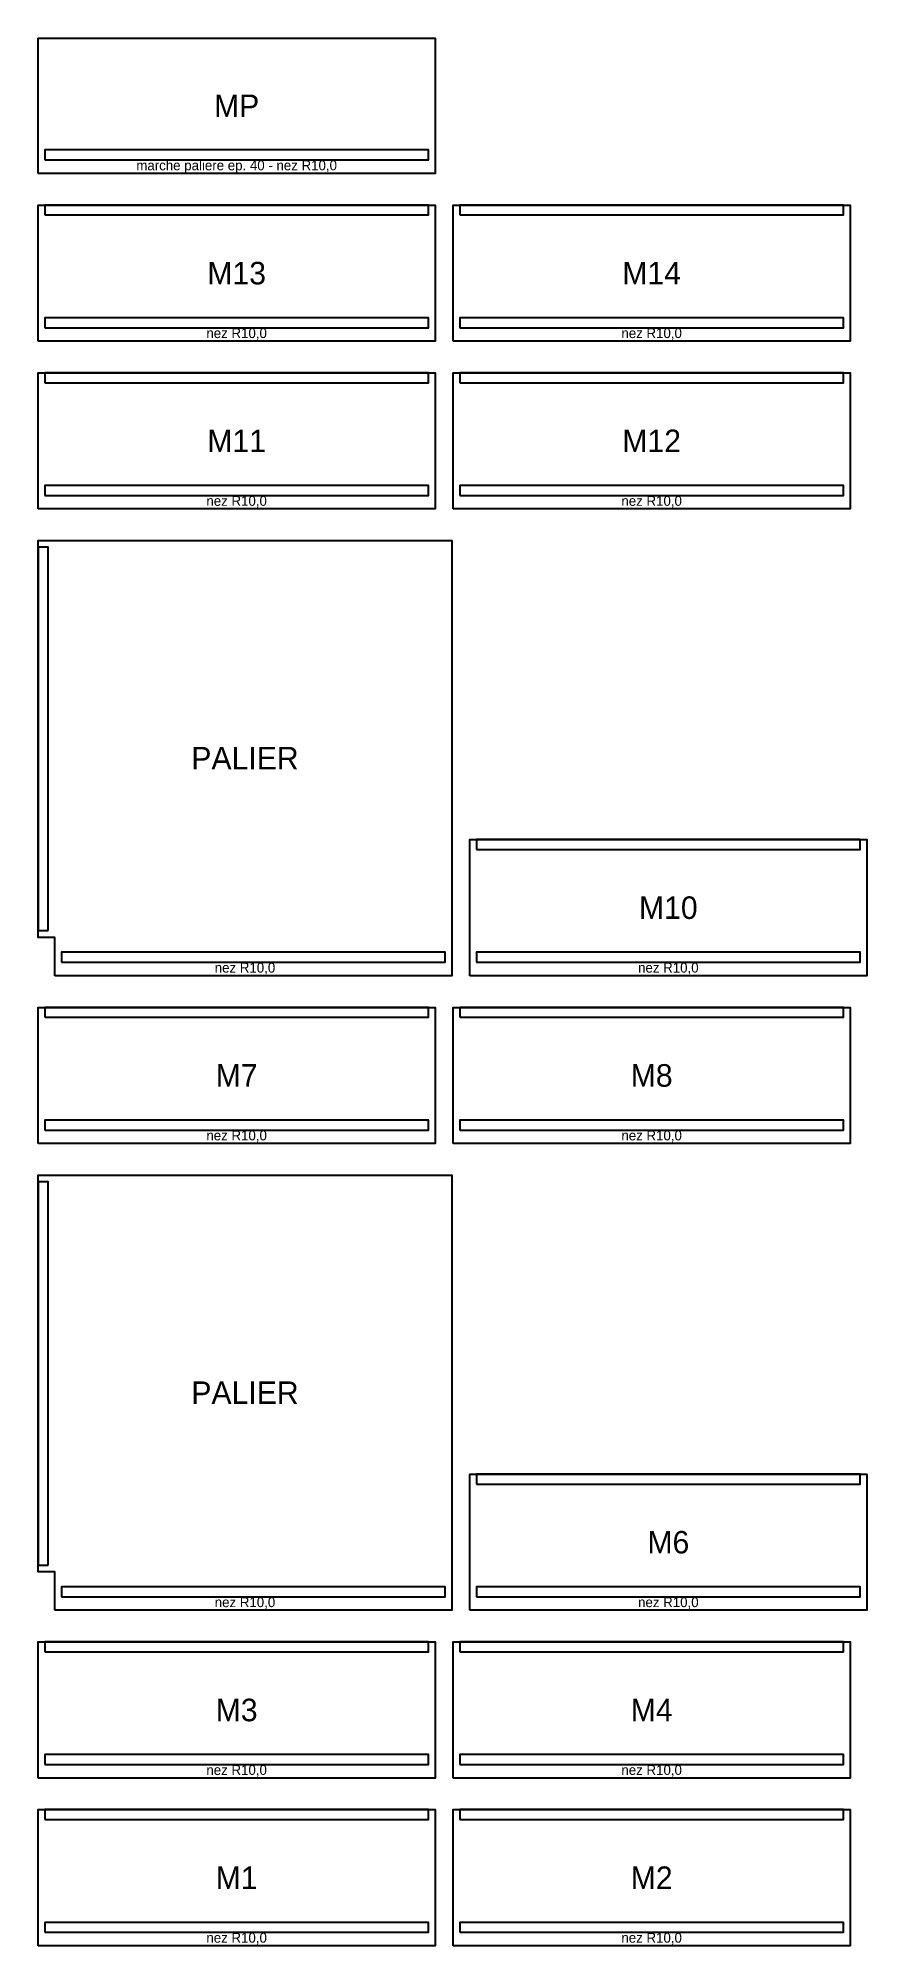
# Model space of a CAD drawing. Header units: millimetres. Extents: x 0 to 1837, y 0 to 4230.
import ezdxf
from ezdxf.enums import TextEntityAlignment as Align

# ---------------------------------------------------------------- set-up
doc = ezdxf.new("R2010")
doc.units = ezdxf.units.MM
for name, color, linetype in [('CM_DESSOUS', 4, 'CONTINUOUS'), ('CM_DESSUS', 5, 'CONTINUOUS'), ('DECOUPE', 7, 'CONTINUOUS'), ('TEXTE', 3, 'CONTINUOUS')]:
    doc.layers.add(name, color=color, linetype=linetype)

msp = doc.modelspace()

# ---------------------------------------------------------------- linework, layer by layer
at = {"layer": 'CM_DESSOUS'}
for points in [[(15, 3960), (865, 3960), (865, 3982), (15, 3982)], [(15, 3588), (865, 3588), (865, 3610), (15, 3610)], [(935, 3588), (1785, 3588), (1785, 3610), (935, 3610)], [(15, 3216), (865, 3216), (865, 3238), (15, 3238)], [(935, 3216), (1785, 3216), (1785, 3238), (935, 3238)], [(52, 2181), (902, 2181), (902, 2203), (52, 2203)], [(972, 2181), (1822, 2181), (1822, 2203), (972, 2203)], [(15, 1809), (865, 1809), (865, 1831), (15, 1831)], [(935, 1809), (1785, 1809), (1785, 1831), (935, 1831)], [(52, 774), (902, 774), (902, 796), (52, 796)], [(972, 774), (1822, 774), (1822, 796), (972, 796)], [(15, 402), (865, 402), (865, 424), (15, 424)], [(935, 402), (1785, 402), (1785, 424), (935, 424)], [(15, 30), (865, 30), (865, 52), (15, 52)], [(935, 30), (1785, 30), (1785, 52), (935, 52)]]:
    msp.add_lwpolyline(points, close=True, dxfattribs=at)
at = {"layer": 'CM_DESSUS'}
for points in [[(15, 3838), (865, 3838), (865, 3860), (15, 3860)], [(935, 3838), (1785, 3838), (1785, 3860), (935, 3860)], [(15, 3466), (865, 3466), (865, 3488), (15, 3488)], [(935, 3466), (1785, 3466), (1785, 3488), (935, 3488)], [(22, 2251), (22, 3101), (0, 3101), (0, 2251)], [(972, 2431), (1822, 2431), (1822, 2453), (972, 2453)], [(15, 2059), (865, 2059), (865, 2081), (15, 2081)], [(935, 2059), (1785, 2059), (1785, 2081), (935, 2081)], [(22, 844), (22, 1694), (0, 1694), (0, 844)], [(972, 1024), (1822, 1024), (1822, 1046), (972, 1046)], [(15, 652), (865, 652), (865, 674), (15, 674)], [(935, 652), (1785, 652), (1785, 674), (935, 674)], [(15, 280), (865, 280), (865, 302), (15, 302)], [(935, 280), (1785, 280), (1785, 302), (935, 302)]]:
    msp.add_lwpolyline(points, close=True, dxfattribs=at)
at = {"layer": 'DECOUPE'}
for points in [[(0, 3930), (0, 4230), (880, 4230), (880, 3930)], [(0, 3558), (0, 3860), (880, 3860), (880, 3558)], [(920, 3558), (920, 3808), (920, 3860), (1800, 3860), (1800, 3808), (1800, 3558)], [(0, 3186), (0, 3488), (880, 3488), (880, 3186)], [(920, 3186), (920, 3488), (1800, 3488), (1800, 3186)], [(37, 2151), (37, 2236), (0, 2236), (0, 3116), (917, 3116), (917, 2151)], [(957, 2151), (957, 2166), (957, 2453), (1837, 2453), (1837, 2151)], [(0, 1779), (0, 2081), (880, 2081), (880, 1779)], [(920, 1779), (920, 2081), (1800, 2081), (1800, 1779)], [(37, 744), (37, 829), (0, 829), (0, 1709), (917, 1709), (917, 744)], [(957, 744), (957, 759), (957, 1046), (1837, 1046), (1837, 744)], [(0, 372), (0, 674), (880, 674), (880, 372)], [(920, 372), (920, 674), (1800, 674), (1800, 372)], [(0, 0), (0, 302), (880, 302), (880, 0)], [(920, 0), (920, 302), (1800, 302), (1800, 0)]]:
    msp.add_lwpolyline(points, close=True, dxfattribs=at)

# ---------------------------------------------------------------- texts
at = {"layer": 'TEXTE'}
for s, height, p in [('MP', 50, (440, 4080)), ('marche paliere ep. 40 - nez R10,0', 22, (440, 3948)), ('M13', 50, (440, 3709)), ('M14', 50, (1360, 3709)), ('nez R10,0', 22, (440, 3576)), ('nez R10,0', 22, (1360, 3576)), ('M11', 50, (440, 3337)), ('M12', 50, (1360, 3337)), ('nez R10,0', 22, (440, 3204)), ('nez R10,0', 22, (1360, 3204)), ('PALIER', 50, (458.5, 2633.5)), ('M10', 50, (1397, 2302)), ('nez R10,0', 22, (458.5, 2169)), ('nez R10,0', 22, (1397, 2169)), ('M7', 50, (440, 1930)), ('M8', 50, (1360, 1930)), ('nez R10,0', 22, (440, 1797)), ('nez R10,0', 22, (1360, 1797)), ('PALIER', 50, (458.5, 1226.5)), ('M6', 50, (1397, 895)), ('nez R10,0', 22, (458.5, 762)), ('nez R10,0', 22, (1397, 762)), ('M3', 50, (440, 523)), ('M4', 50, (1360, 523)), ('nez R10,0', 22, (440, 390)), ('nez R10,0', 22, (1360, 390)), ('M1', 50, (440, 151)), ('M2', 50, (1360, 151)), ('nez R10,0', 22, (440, 18)), ('nez R10,0', 22, (1360, 18))]:
    msp.add_text(s, height=height, dxfattribs=at).set_placement(p, align=Align.MIDDLE_CENTER)

doc.saveas('drawing.dxf')
